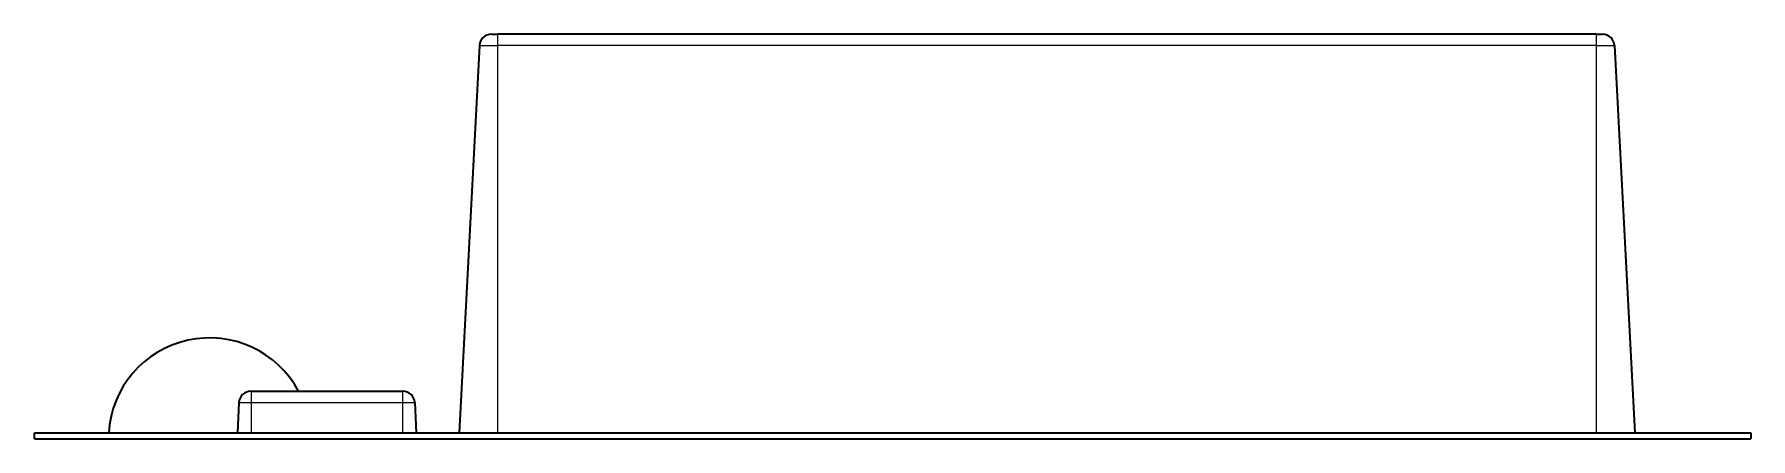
# Model space of a CAD drawing. Extents: x 468 to 804, y 295 to 621.
# Drawn here: x 579.51 to 608.41, y 517.39 to 524.21 of the extents above; entities that cross this region are included whole.
import ezdxf

# ---------------------------------------------------------------- set-up
doc = ezdxf.new("R2010")
doc.units = 0

msp = doc.modelspace()

# ---------------------------------------------------------------- linework, layer by layer
at = {"color": 7, "lineweight": 35, "ltscale": 0.163485}
for p, q in [((587.001, 524.021), (586.659, 517.491)), ((606.111, 524.021), (606.453, 517.491))]:
    msp.add_line(p, q, dxfattribs=at)
at = {"color": 7, "lineweight": 13, "ltscale": 0.00762}
msp.add_line((587.001, 524.021), (587.306, 524.021), dxfattribs=at)
at = {"color": 7, "lineweight": 35, "ltscale": 0.002628}
for p, q in [((587.201, 524.211), (587.306, 524.211)), ((605.806, 524.211), (605.911, 524.211))]:
    msp.add_line(p, q, dxfattribs=at)
at = {"color": 7, "lineweight": 35, "ltscale": 0.4625}
msp.add_line((605.806, 524.211), (587.306, 524.211), dxfattribs=at)
at = {"color": 7, "lineweight": 13, "ltscale": 0.004738}
for p, q in [((587.306, 524.211), (587.306, 524.021)), ((605.806, 524.211), (605.806, 524.021))]:
    msp.add_line(p, q, dxfattribs=at)
at = {"color": 7, "lineweight": 13, "ltscale": 0.4625}
msp.add_line((605.806, 524.021), (587.306, 524.021), dxfattribs=at)
at = {"color": 7, "lineweight": 13, "ltscale": 0.163261}
for p, q in [((587.306, 524.021), (587.306, 517.491)), ((605.806, 524.021), (605.806, 517.491))]:
    msp.add_line(p, q, dxfattribs=at)
at = {"color": 7, "lineweight": 13, "ltscale": 0.007622}
msp.add_line((605.806, 524.021), (606.111, 524.021), dxfattribs=at)
at = {"color": 7, "lineweight": 35, "ltscale": 0.000128174}
msp.add_line((583.151, 518.191), (583.156, 518.191), dxfattribs=at)
at = {"color": 7, "lineweight": 35, "ltscale": 0.06375}
msp.add_line((583.156, 518.191), (585.706, 518.191), dxfattribs=at)
at = {"color": 7, "lineweight": 13, "ltscale": 0.004739}
for p, q in [((583.156, 518.191), (583.156, 518.001)), ((585.706, 518.191), (585.706, 518.001))]:
    msp.add_line(p, q, dxfattribs=at)
at = {"color": 7, "lineweight": 35, "ltscale": 0.000126648}
msp.add_line((585.706, 518.191), (585.711, 518.191), dxfattribs=at)
at = {"color": 7, "lineweight": 35, "ltscale": 0.012778}
for p, q in [((582.951, 518.001), (582.924, 517.491)), ((585.911, 518.001), (585.937, 517.491))]:
    msp.add_line(p, q, dxfattribs=at)
at = {"color": 7, "lineweight": 13, "ltscale": 0.005121}
for p, q in [((582.951, 518.001), (583.156, 518.001)), ((585.706, 518.001), (585.911, 518.001))]:
    msp.add_line(p, q, dxfattribs=at)
at = {"color": 7, "lineweight": 13, "ltscale": 0.06375}
msp.add_line((583.156, 518.001), (585.706, 518.001), dxfattribs=at)
at = {"color": 7, "lineweight": 13, "ltscale": 0.012761}
for p, q in [((583.156, 518.001), (583.156, 517.491)), ((585.706, 518.001), (585.706, 517.491))]:
    msp.add_line(p, q, dxfattribs=at)
at = {"color": 7, "lineweight": 35}
for p, q in [((579.506, 517.491), (608.406, 517.491)), ((579.506, 517.391), (608.406, 517.391))]:
    msp.add_line(p, q, dxfattribs=at)
at = {"color": 7, "lineweight": 35, "ltscale": 0.002501}
for p, q in [((579.506, 517.391), (579.506, 517.491)), ((608.406, 517.491), (608.406, 517.391))]:
    msp.add_line(p, q, dxfattribs=at)
at = {"color": 7, "lineweight": 35}
for centre, radius, start, end in [((587.201, 524.011), 0.2, 90, 177), ((605.911, 524.011), 0.2, 3, 90), ((582.456, 517.391), 1.7, 28.0728, 176.6277), ((583.151, 517.991), 0.2, 90, 177), ((585.711, 517.991), 0.2, 3, 90)]:
    msp.add_arc(centre, radius, start, end, dxfattribs=at)

doc.saveas('drawing.dxf')
